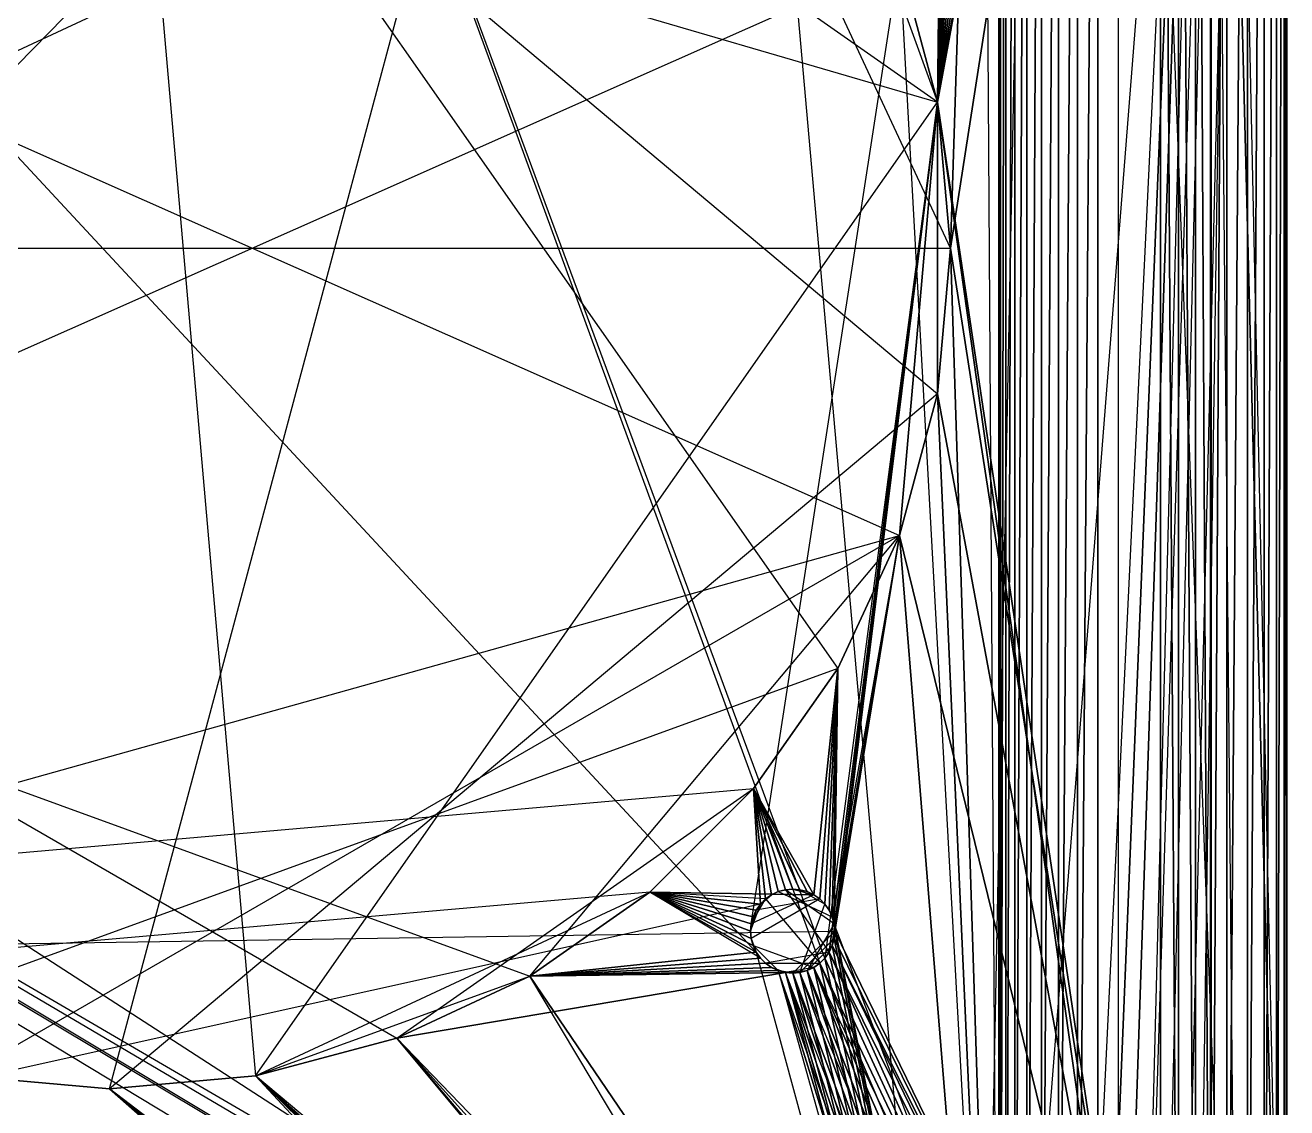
# Model space of a CAD drawing. Extents: x -139 to 143, y -92 to 96.
# Drawn here: x 72.9 to 143.4, y -46.5 to 14 of the extents above; entities that cross this region are included whole.
import ezdxf

# ---------------------------------------------------------------- set-up
doc = ezdxf.new("R2010")
doc.units = 0
doc.layers.get('0').update_dxf_attribs({"linetype": 'CONTINUOUS'})

msp = doc.modelspace()

# ---------------------------------------------------------------- linework, layer by layer
at = {"color": 7}
for points in [[(-129.233, 95.572, 5.052), (133.958, 95.572, 5.052), (140.655, -83.022, -0.587), (143.358, -83.022, -0.822), (140.655, -83.022, -0.822), (140.655, -83.022, -0.587), (143.358, -83.022, -0.822), (140.655, -83.022, -0.587), (143.358, -83.022, -0.587), (143.358, -83.022, -0.822), (-138.633, -83.022, -0.587)], [(-129.233, 95.572, -0.822), (133.958, -92.422, -0.822), (133.958, -89.72, -0.587), (133.958, -89.72, -0.822), (133.958, -92.422, -0.822), (133.958, -89.72, -0.587), (133.958, -92.422, -0.822), (133.958, -92.422, -0.587), (133.958, -89.72, -0.587), (133.958, 92.869, -0.822), (133.958, 95.572, -0.587), (133.958, 95.572, -0.822), (133.958, 92.869, -0.822), (133.958, 95.572, -0.587), (133.958, 92.869, -0.822), (133.958, 92.869, -0.587), (133.958, 95.572, -0.587), (133.958, 95.572, -0.587), (-129.233, 95.572, -0.822), (133.958, 95.572, -0.822), (133.958, 95.572, -0.587), (133.958, 95.572, -0.587), (-129.233, 95.572, -0.587)], [(-128.07, 92.768, -0.822), (143.358, -83.022, -0.587), (143.358, 86.172, -0.587)], [(-121.422, -88.192, 5.287), (126.147, -88.192, 5.052), (-121.422, -88.192, 5.287), (126.147, -88.192, 5.287), (126.147, -88.192, 5.052), (129.709, 91.342, -0.822), (-124.985, 91.342, -5.287), (129.709, 91.342, -5.287), (129.709, 91.342, -0.822), (-124.985, 91.342, -5.287), (129.709, 91.342, -0.822), (-124.985, 91.342, -0.822)], [(126.147, 91.342, 5.287), (127.261, -83.022, 5.287), (124.558, 1.575, 5.287), (127.261, 86.172, 5.287), (127.261, -83.022, 5.287), (85.721, -44.71, 5.287), (127.261, -83.022, 5.287), (126.147, -88.192, 5.287), (85.721, -44.71, 5.287), (123.844, 9.736, 5.287), (127.261, 86.172, 5.287), (124.558, 1.575, 5.287), (123.844, 9.736, 5.287), (121.724, 17.649, 5.287)], [(139.128, 81.923, -0.822), (143.358, -83.022, -0.822), (143.358, 86.172, -0.822), (143.358, -83.022, -0.822), (139.758, -79.674, -0.822), (140.251, -80.732, -0.822), (143.358, -83.022, -0.822), (139.128, -78.774, -0.822), (143.358, -83.022, -0.822), (139.128, 81.923, -0.822), (139.128, -78.774, -0.822), (143.358, -83.022, -0.822), (139.128, -78.774, -0.822), (139.758, -79.674, -0.822), (143.358, -83.022, -0.822), (-138.633, 86.172, -0.822)], [(-138.49, 84.54, 5.052), (143.215, -81.39, 5.052), (143.358, 86.172, 5.052), (143.358, -83.022, 5.052), (143.215, -81.39, 5.052), (143.215, -81.39, 5.052), (143.215, 84.54, 5.052)], [(127.261, 86.172, 5.287), (123.844, 9.736, 5.287), (121.724, 17.649, 5.287), (127.261, -83.022, 5.287), (123.844, -6.586, 5.287), (124.558, 1.575, 5.287), (127.261, -83.022, 5.287)], [(127.664, 83.881, 5.287), (127.362, -81.859, 5.287), (127.261, -83.022, 5.287), (127.362, 85.009, 5.287), (127.362, -81.859, 5.287), (127.261, -83.022, 5.287), (127.362, 85.009, 5.287), (127.261, -83.022, 5.287), (127.261, 86.172, 5.287)], [(138.263, -77.892, 5.287), (140.655, 86.172, 5.287)], [(139.128, 81.923, -0.822), (143.358, -83.022, -0.822), (140.251, -80.732, -0.822), (140.553, -81.859, -0.822), (143.358, -83.022, -0.822), (143.358, 86.172, -0.822)], [(143.358, 86.172, 5.052), (143.215, -81.39, 5.052), (142.791, -79.808, 5.052), (143.215, 84.54, 5.052), (143.215, -81.39, 5.052), (142.791, -79.808, 5.052), (142.791, -79.808, 5.052), (142.791, 82.957, 5.052)], [(143.358, 86.172, -0.822), (143.358, -83.022, -0.587), (143.358, -83.022, -0.587), (143.358, 86.172, -0.822), (143.358, -83.022, -0.822), (143.358, -83.022, -0.587), (143.358, 86.172, -0.587), (143.358, -83.022, -0.587), (143.358, 86.172, 5.052)], [(143.358, 86.172, 5.052), (143.358, -83.022, -0.587), (143.358, -83.022, 5.052), (143.358, 86.172, 5.052)], [(128.158, 82.823, 5.287), (127.664, -80.732, 5.287), (127.362, -81.859, 5.287), (127.664, 83.881, 5.287), (127.664, -80.732, 5.287), (127.362, -81.859, 5.287), (127.362, -81.859, 5.287), (127.362, 85.009, 5.287)], [(124.701, 84.54, -0.117), (123.844, 9.736, -0.117), (117.546, -38.122, -0.117), (133.958, -73.623, -0.117), (117.781, -37.786, -0.117), (117.546, -38.122, -0.117), (85.721, 47.859, -0.117)], [(121.724, 17.649, -0.117), (123.844, 9.736, -0.117), (124.701, 84.54, -0.117)], [(143.215, 84.54, 5.052), (142.791, -79.808, 5.052), (142.098, -78.323, 5.052), (142.791, 82.957, 5.052), (142.791, -79.808, 5.052), (142.098, -78.323, 5.052), (142.098, -78.323, 5.052), (142.098, 81.472, 5.052)], [(-135.527, 83.881, -0.587), (140.655, -83.022, -0.587)], [(-135.527, 83.881, 5.287), (143.358, -83.022, 5.052)], [(128.827, 81.867, 5.287), (128.158, -79.674, 5.287), (127.664, -80.732, 5.287), (128.158, 82.823, 5.287), (128.158, -79.674, 5.287), (127.664, -80.732, 5.287), (127.664, -80.732, 5.287), (127.664, 83.881, 5.287)], [(125.125, 82.957, -0.117), (123.844, 9.736, -0.117), (135.59, -73.766, -0.117), (117.781, -37.786, -0.117), (133.958, -73.623, -0.117), (135.59, -73.766, -0.117), (123.844, 9.736, -0.117), (125.125, 82.957, -0.117)], [(129.653, 81.042, 5.287), (128.827, -78.717, 5.287), (128.158, -79.674, 5.287), (128.827, 81.867, 5.287), (128.827, -78.717, 5.287), (128.158, -79.674, 5.287), (128.158, -79.674, 5.287), (128.158, 82.823, 5.287)], [(139.758, 82.823, -0.822), (143.358, -83.022, -0.822), (140.553, -81.859, -0.822), (140.655, -83.022, -0.822), (143.358, -83.022, -0.822), (139.128, 81.923, -0.822)], [(142.791, 82.957, 5.052), (142.098, -78.323, 5.052), (141.158, -76.98, 5.052), (142.098, 81.472, 5.052), (142.098, -78.323, 5.052), (141.158, -76.98, 5.052), (141.158, -76.98, 5.052), (141.158, 80.13, 5.052)], [(-124.985, -88.192, -5.287), (129.709, -88.192, -5.287), (139.128, -78.774, -5.287), (139.128, 81.923, -0.822)], [(130.609, 80.372, 5.287), (129.653, -77.892, 5.287), (128.827, -78.717, 5.287), (129.653, 81.042, 5.287), (129.653, -77.892, 5.287), (128.827, -78.717, 5.287), (128.827, -78.717, 5.287), (128.827, 81.867, 5.287)], [(138.263, 81.042, -5.287), (139.088, -78.717, -5.287), (139.088, 81.867, -5.287)], [(139.088, 81.867, -5.287), (139.128, -78.774, -5.287), (139.128, 81.923, -5.287)], [(139.088, 81.867, -5.287), (139.088, -78.717, -5.287), (139.128, -78.774, -5.287), (139.088, 81.867, -5.287)], [(139.128, 81.923, -5.287), (139.128, -78.774, -5.287), (139.128, 81.923, -0.822), (139.128, -78.774, -5.287), (139.128, -78.774, -0.822), (139.128, 81.923, -0.822), (139.128, -75.211, 5.052), (139.128, 78.361, 5.287)], [(125.817, 81.472, -0.117), (123.844, 9.736, -0.117), (117.781, -37.786, -0.117), (135.59, -73.766, -0.117), (117.954, -37.415, -0.117), (117.781, -37.786, -0.117), (123.844, 9.736, -0.117), (125.817, 81.472, -0.117)], [(142.098, 81.472, 5.052), (141.158, -76.98, 5.052), (140, -75.822, 5.052), (141.158, 80.13, 5.052), (141.158, -76.98, 5.052), (140, -75.822, 5.052), (140, -75.822, 5.052), (140, 78.971, 5.052)], [(136.308, 79.906, -5.287), (137.306, -77.222, -5.287), (136.308, 79.906, -5.287), (136.308, -76.757, -5.287), (137.306, -77.222, -5.287), (-132.582, 80.372, -5.287)], [(131.667, 79.879, 5.287), (130.609, -77.222, 5.287), (129.653, -77.892, 5.287), (130.609, 80.372, 5.287), (130.609, -77.222, 5.287), (129.653, -77.892, 5.287), (129.653, -77.892, 5.287), (129.653, 81.042, 5.287)], [(132.795, 79.576, 5.287), (131.667, -76.729, 5.287), (130.609, -77.222, 5.287), (131.667, 79.879, 5.287), (131.667, -76.729, 5.287), (130.609, -77.222, 5.287), (130.609, -77.222, 5.287), (130.609, 80.372, 5.287)], [(136.308, 79.906, -5.287), (137.306, -77.222, -5.287), (137.306, 80.372, -5.287)], [(137.306, 80.372, -5.287), (138.263, -77.892, -5.287), (138.263, 81.042, -5.287)], [(137.306, 80.372, -5.287), (137.306, -77.222, -5.287), (138.263, -77.892, -5.287), (137.306, 80.372, -5.287)], [(138.263, 81.042, -5.287), (138.263, -77.892, -5.287), (139.088, -78.717, -5.287), (138.263, 81.042, -5.287)], [(136.308, 77.107, -0.587), (136.308, -76.757, -5.287), (136.308, -73.958, -0.587), (136.308, -76.757, -0.587), (136.308, -76.757, -5.287), (136.308, -73.958, -0.587), (136.308, -76.757, -5.287), (136.308, 79.906, -5.287), (136.308, -73.958, -0.587), (-108.12, 1.983, -0.117)], [(126.757, 80.13, -0.117), (123.844, 9.736, -0.117), (136.308, -73.958, -0.117), (117.954, -37.415, -0.117), (135.59, -73.766, -0.117), (136.308, -73.958, -0.117), (123.844, 9.736, -0.117), (126.757, 80.13, -0.117)], [(139.128, 78.361, 5.287), (131.667, -76.729, 5.287), (132.795, 79.576, 5.287), (132.795, -76.427, 5.287), (131.667, -76.729, 5.287), (131.667, -76.729, 5.287), (131.667, 79.879, 5.287)], [(141.158, 80.13, 5.287), (137.306, -77.222, 5.287), (139.128, -75.211, 5.287), (138.263, -77.892, 5.287), (137.306, -77.222, 5.287), (136.248, -76.729, 5.287), (139.128, -75.211, 5.287), (137.306, -77.222, 5.287), (136.248, -76.729, 5.287), (140, 78.971, 5.287)], [(136.308, 77.107, -0.587), (136.308, -73.958, -0.587), (136.308, 77.107, -0.587), (136.308, -73.958, -0.117), (136.308, -73.958, -0.587), (136.308, 77.107, -0.587), (136.308, -73.958, -0.587), (136.308, 79.906, -5.287)], [(141.158, 80.13, 5.052), (140, -75.822, 5.052), (139.128, -75.211, 5.052), (140, 78.971, 5.052), (140, -75.822, 5.052), (139.128, -75.211, 5.052), (140, 78.971, 5.052), (139.128, -75.211, 5.052), (139.128, 78.361, 5.052)], [(140, 78.971, 5.052), (126.757, -89.064, 5.052), (-121.422, -88.192, 5.052), (126.147, -88.192, 5.052), (126.757, -89.064, 5.052), (-122.033, -89.064, 5.052), (126.757, -89.064, 5.052), (127.916, -90.223, 5.052), (-122.033, -89.064, 5.052)], [(127.916, 78.971, -0.117), (123.844, 9.736, -0.117), (117.954, -37.415, -0.117), (136.308, -73.958, -0.117), (118.06, -37.019, -0.117), (117.954, -37.415, -0.117), (123.844, 9.736, -0.117), (127.916, 78.971, -0.117)], [(139.128, 78.361, 5.287), (132.795, -76.427, 5.287), (132.795, 79.576, 5.287)], [(140, 78.971, 5.287), (135.121, -76.427, 5.287), (139.128, -75.211, 5.287), (136.248, -76.729, 5.287), (135.121, -76.427, 5.287), (139.128, 78.361, 5.287)], [(139.128, 78.361, 5.287), (132.795, -76.427, 5.287), (139.128, -75.211, 5.287), (133.958, -76.325, 5.287), (132.795, -76.427, 5.287), (139.128, 78.361, 5.287)], [(139.128, 78.361, 5.287), (139.128, -75.211, 5.287), (132.795, -76.427, 5.287), (139.128, 78.361, 5.287), (139.128, -75.211, 5.287), (139.128, 78.361, 5.287)], [(139.128, 78.361, 5.287), (133.958, -76.325, 5.287), (139.128, -75.211, 5.287), (135.121, -76.427, 5.287), (133.958, -76.325, 5.287), (139.128, 78.361, 5.287)], [(139.128, 78.361, 5.052), (139.128, -75.211, 5.052), (139.128, 78.361, 5.287), (139.128, -75.211, 5.052)], [(139.128, -75.211, 5.287), (139.128, 78.361, 5.287), (140.655, -83.022, 5.287)], [(-109.414, 77.858, -0.117), (123.844, 9.736, -0.117), (136.308, 77.107, -0.117)], [(129.258, 78.032, -0.117), (123.844, 9.736, -0.117), (118.06, -37.019, -0.117), (136.308, -73.958, -0.117), (118.096, -36.611, -0.117), (118.06, -37.019, -0.117), (123.844, 9.736, -0.117), (129.258, 78.032, -0.117)], [(-7.002, -69.331, -0.117), (136.308, 77.107, -0.117), (123.844, 9.736, -0.117), (124.558, 1.575, -0.117), (136.308, 77.107, -0.117)], [(130.743, 77.339, -0.117), (123.844, 9.736, -0.117), (118.096, -36.611, -0.117), (136.308, -73.958, -0.117), (121.724, -14.5, -0.117), (118.096, -36.611, -0.117), (123.844, 9.736, -0.117), (130.743, 77.339, -0.117)], [(132.326, 76.915, -0.117), (123.844, 9.736, -0.117), (121.724, -14.5, -0.117), (136.308, -73.958, -0.117), (123.844, -6.586, -0.117), (121.724, -14.5, -0.117), (123.844, 9.736, -0.117), (132.326, 76.915, -0.117)], [(135.59, 76.915, -0.117), (123.844, 9.736, -0.117), (136.308, 77.107, -0.117), (124.558, 1.575, -0.117), (136.308, -73.958, -0.117), (136.308, 77.107, -0.117), (123.844, 9.736, -0.117), (135.59, 76.915, -0.117)], [(136.308, 77.107, -0.117), (136.308, -73.958, -0.117), (136.308, 77.107, -0.587)], [(133.958, 76.772, -0.117), (123.844, 9.736, -0.117), (123.844, -6.586, -0.117), (136.308, -73.958, -0.117), (124.558, 1.575, -0.117), (123.844, -6.586, -0.117), (123.844, 9.736, -0.117), (133.958, 76.772, -0.117)], [(77.56, 48.573, -0.117), (85.721, -44.71, 5.287), (77.56, -45.424, -0.117), (85.721, -44.71, -0.117), (85.721, -44.71, 5.287), (77.56, -45.424, -0.117), (85.721, -44.71, 5.287), (77.56, -45.424, 5.287), (77.56, -45.424, -0.117), (101.059, 42.277, 5.287)], [(-2.338, 1.575, -9.4), (124.558, 1.575, 5.287), (123.844, 9.736, -0.117), (123.844, 9.736, 5.287), (124.558, 1.575, 5.287), (123.844, 9.736, -0.117), (124.558, 1.575, 5.287), (124.558, 1.575, -0.117), (123.844, 9.736, -0.117), (69.399, 47.859, 5.287)], [(69.399, 47.859, -0.117), (118.262, -21.924, 5.287), (121.724, -14.5, -0.117), (121.724, -14.5, 5.287), (118.262, -21.924, 5.287), (121.724, -14.5, -0.117), (118.262, -21.924, 5.287), (118.262, -21.924, -0.117), (121.724, -14.5, -0.117), (69.399, -44.71, 5.287)], [(85.721, 47.859, -0.117), (117.256, -38.412, -0.117), (133.958, -73.623, -0.117), (117.546, -38.122, -0.117), (117.256, -38.412, -0.117), (133.958, -73.623, -0.117), (117.256, -38.412, -0.117), (132.326, -73.766, -0.117)], [(113.563, 31.785, -0.117), (31.275, -6.586, -0.117), (30.561, 1.575, 5.287), (30.561, 1.575, -0.117), (31.275, -6.586, -0.117), (30.561, 1.575, 5.287), (31.275, -6.586, -0.117), (31.275, -6.586, 5.287), (30.561, 1.575, 5.287), (61.485, 45.739, 5.287)], [(61.485, 45.739, -0.117), (123.844, -6.586, 5.287), (124.558, 1.575, -0.117), (124.558, 1.575, 5.287), (123.844, -6.586, 5.287), (124.558, 1.575, -0.117), (123.844, -6.586, 5.287), (123.844, -6.586, -0.117), (124.558, 1.575, -0.117), (107.77, 37.578, 5.287)], [(41.409, -37.786, -0.117), (118.096, -36.611, 5.287), (118.06, -36.203, -0.117), (118.06, -36.203, 5.287), (118.096, -36.611, 5.287), (118.06, -36.203, -0.117), (118.096, -36.611, 5.287), (118.096, -36.611, -0.117), (118.06, -36.203, -0.117), (115.338, -34.297, 5.287), (115.746, -34.262, -0.117), (115.338, -34.297, -0.117), (115.338, -34.297, 5.287), (115.746, -34.262, -0.117), (115.338, -34.297, 5.287), (115.746, -34.262, 5.287), (115.746, -34.262, -0.117), (116.921, -34.576, 5.287), (117.256, -34.811, -0.117), (116.921, -34.576, -0.117), (116.921, -34.576, 5.287), (117.256, -34.811, -0.117), (116.921, -34.576, 5.287), (117.256, -34.811, 5.287), (117.256, -34.811, -0.117), (113.711, -35.436, -0.117), (113.946, -35.101, 5.287), (113.946, -35.101, -0.117), (113.711, -35.436, -0.117), (113.946, -35.101, 5.287), (113.711, -35.436, -0.117), (113.711, -35.436, 5.287), (113.946, -35.101, 5.287), (114.571, -34.576, 5.287), (114.942, -34.403, -0.117), (114.571, -34.576, -0.117), (114.571, -34.576, 5.287), (114.942, -34.403, -0.117), (114.571, -34.576, 5.287), (114.942, -34.403, 5.287), (114.942, -34.403, -0.117), (117.954, -35.808, 5.287), (117.781, -35.436, -0.117), (117.781, -35.436, 5.287), (117.954, -35.808, 5.287), (117.781, -35.436, -0.117), (117.954, -35.808, 5.287), (117.954, -35.808, -0.117), (117.781, -35.436, -0.117), (118.06, -36.203, 5.287), (117.954, -35.808, -0.117), (117.954, -35.808, 5.287), (118.06, -36.203, 5.287), (117.954, -35.808, -0.117), (118.06, -36.203, 5.287), (118.06, -36.203, -0.117), (117.954, -35.808, -0.117), (117.781, -35.436, 5.287), (117.546, -35.101, -0.117), (117.546, -35.101, 5.287), (117.781, -35.436, 5.287), (117.546, -35.101, -0.117), (117.781, -35.436, 5.287), (117.781, -35.436, -0.117), (117.546, -35.101, -0.117), (116.154, -34.297, 5.287), (116.55, -34.403, -0.117), (116.154, -34.297, -0.117), (116.154, -34.297, 5.287), (116.55, -34.403, -0.117), (116.154, -34.297, 5.287), (116.55, -34.403, 5.287), (116.55, -34.403, -0.117), (115.746, -34.262, 5.287), (116.154, -34.297, -0.117), (115.746, -34.262, -0.117), (115.746, -34.262, 5.287), (116.154, -34.297, -0.117), (115.746, -34.262, 5.287), (116.154, -34.297, 5.287), (116.154, -34.297, -0.117), (116.55, -34.403, 5.287), (116.921, -34.576, -0.117), (116.55, -34.403, -0.117), (116.55, -34.403, 5.287), (116.921, -34.576, -0.117), (116.55, -34.403, 5.287), (116.921, -34.576, 5.287), (116.921, -34.576, -0.117), (113.432, -36.203, -0.117), (113.538, -35.808, 5.287), (113.538, -35.808, -0.117), (113.432, -36.203, -0.117), (113.538, -35.808, 5.287), (113.432, -36.203, -0.117), (113.432, -36.203, 5.287), (113.538, -35.808, 5.287), (113.538, -35.808, -0.117), (113.711, -35.436, 5.287), (113.711, -35.436, -0.117), (113.538, -35.808, -0.117), (113.711, -35.436, 5.287), (113.538, -35.808, -0.117), (113.538, -35.808, 5.287), (113.711, -35.436, 5.287), (113.396, -36.611, -0.117), (113.432, -36.203, 5.287), (113.432, -36.203, -0.117), (113.396, -36.611, -0.117), (113.432, -36.203, 5.287), (113.396, -36.611, -0.117), (113.396, -36.611, 5.287), (113.432, -36.203, 5.287), (114.235, -34.811, 5.287), (114.571, -34.576, -0.117), (114.235, -34.811, -0.117), (114.235, -34.811, 5.287), (114.571, -34.576, -0.117), (114.235, -34.811, 5.287), (114.571, -34.576, 5.287), (114.571, -34.576, -0.117), (114.942, -34.403, 5.287), (115.338, -34.297, -0.117), (114.942, -34.403, -0.117), (114.942, -34.403, 5.287), (115.338, -34.297, -0.117), (114.942, -34.403, 5.287), (115.338, -34.297, 5.287), (115.338, -34.297, -0.117), (117.781, -37.786, 5.287), (117.954, -37.415, -0.117), (117.954, -37.415, 5.287), (117.781, -37.786, 5.287), (117.954, -37.415, -0.117), (117.781, -37.786, 5.287), (117.781, -37.786, -0.117), (117.954, -37.415, -0.117), (118.06, -37.019, 5.287), (118.096, -36.611, -0.117), (118.096, -36.611, 5.287), (118.06, -37.019, 5.287), (118.096, -36.611, -0.117), (118.06, -37.019, 5.287), (118.06, -37.019, -0.117), (118.096, -36.611, -0.117), (115.746, -38.961, 5.287), (115.338, -38.926, -0.117), (115.746, -38.961, -0.117), (115.746, -38.961, 5.287), (115.338, -38.926, -0.117), (115.746, -38.961, 5.287), (115.338, -38.926, 5.287), (115.338, -38.926, -0.117), (116.55, -38.82, 5.287), (116.154, -38.926, -0.117), (116.55, -38.82, -0.117), (116.55, -38.82, 5.287), (116.154, -38.926, -0.117), (116.55, -38.82, 5.287), (116.154, -38.926, 5.287), (116.154, -38.926, -0.117), (117.546, -35.101, 5.287), (117.256, -34.811, -0.117), (117.256, -34.811, 5.287), (117.546, -35.101, 5.287), (117.256, -34.811, -0.117), (117.546, -35.101, 5.287), (117.546, -35.101, -0.117), (117.256, -34.811, -0.117), (113.432, -37.019, -0.117), (113.396, -36.611, 5.287), (113.396, -36.611, -0.117), (113.432, -37.019, -0.117), (113.396, -36.611, 5.287), (113.432, -37.019, -0.117), (113.432, -37.019, 5.287), (113.396, -36.611, 5.287), (113.946, -35.101, -0.117), (114.235, -34.811, 5.287), (114.235, -34.811, -0.117), (113.946, -35.101, -0.117), (114.235, -34.811, 5.287), (113.946, -35.101, -0.117), (113.946, -35.101, 5.287), (114.235, -34.811, 5.287), (117.256, -38.412, 5.287), (116.921, -38.647, -0.117), (117.256, -38.412, -0.117), (117.256, -38.412, 5.287), (116.921, -38.647, -0.117), (117.256, -38.412, 5.287), (116.921, -38.647, 5.287), (116.921, -38.647, -0.117), (115.338, -38.926, 5.287), (114.942, -38.82, -0.117), (115.338, -38.926, -0.117), (115.338, -38.926, 5.287), (114.942, -38.82, -0.117), (115.338, -38.926, 5.287), (114.942, -38.82, 5.287), (114.942, -38.82, -0.117), (113.538, -37.415, -0.117), (113.432, -37.019, 5.287), (113.432, -37.019, -0.117), (113.538, -37.415, -0.117), (113.432, -37.019, 5.287), (113.538, -37.415, -0.117), (113.538, -37.415, 5.287), (113.432, -37.019, 5.287), (113.711, -37.786, -0.117), (113.538, -37.415, 5.287), (113.538, -37.415, -0.117), (113.711, -37.786, -0.117), (113.538, -37.415, 5.287), (113.711, -37.786, -0.117), (113.711, -37.786, 5.287), (113.538, -37.415, 5.287), (116.921, -38.647, 5.287), (116.55, -38.82, -0.117), (116.921, -38.647, -0.117), (116.921, -38.647, 5.287), (116.55, -38.82, -0.117), (116.921, -38.647, 5.287), (116.55, -38.82, 5.287), (116.55, -38.82, -0.117), (117.954, -37.415, 5.287), (118.06, -37.019, -0.117), (118.06, -37.019, 5.287), (117.954, -37.415, 5.287), (118.06, -37.019, -0.117), (117.954, -37.415, 5.287), (117.954, -37.415, -0.117), (118.06, -37.019, -0.117), (116.154, -38.926, 5.287), (115.746, -38.961, -0.117), (116.154, -38.926, -0.117), (116.154, -38.926, 5.287), (115.746, -38.961, -0.117), (116.154, -38.926, 5.287), (115.746, -38.961, 5.287), (115.746, -38.961, -0.117), (114.942, -38.82, 5.287), (114.571, -38.647, -0.117), (114.942, -38.82, -0.117), (114.942, -38.82, 5.287), (114.571, -38.647, -0.117), (114.942, -38.82, 5.287), (114.571, -38.647, 5.287), (114.571, -38.647, -0.117), (114.571, -38.647, 5.287), (114.235, -38.412, -0.117), (114.571, -38.647, -0.117), (114.571, -38.647, 5.287), (114.235, -38.412, -0.117), (114.571, -38.647, 5.287), (114.235, -38.412, 5.287), (114.235, -38.412, -0.117), (117.256, -38.412, 5.287), (117.546, -38.122, -0.117), (117.546, -38.122, 5.287), (117.256, -38.412, 5.287), (117.546, -38.122, -0.117), (117.256, -38.412, 5.287), (117.256, -38.412, -0.117), (117.546, -38.122, -0.117), (117.546, -38.122, 5.287), (117.781, -37.786, -0.117), (117.781, -37.786, 5.287), (117.546, -38.122, 5.287), (117.781, -37.786, -0.117), (117.546, -38.122, 5.287), (117.546, -38.122, -0.117), (117.781, -37.786, -0.117), (114.235, -38.412, -0.117), (113.946, -38.122, 5.287), (113.946, -38.122, -0.117), (114.235, -38.412, -0.117), (113.946, -38.122, 5.287), (114.235, -38.412, -0.117), (114.235, -38.412, 5.287), (113.946, -38.122, 5.287), (113.946, -38.122, -0.117), (113.711, -37.786, 5.287), (113.711, -37.786, -0.117), (113.946, -38.122, -0.117), (113.711, -37.786, 5.287), (113.946, -38.122, -0.117), (113.946, -38.122, 5.287), (113.711, -37.786, 5.287), (41.723, 39.761, 5.287)], [(113.946, 38.251, -0.117), (124.893, -85.372, -0.117), (-120.169, -85.372, -0.587), (124.893, -85.372, -0.587), (124.893, -85.372, -0.117), (-120.169, -85.372, -0.587), (124.893, -85.372, -0.117), (-120.169, -85.372, -0.117)], [(3.537, 37.999, -0.117), (121.724, -14.5, -0.117), (118.06, -36.203, -0.117), (118.096, -36.611, -0.117), (121.724, -14.5, -0.117), (118.262, -21.924, -0.117), (117.954, -35.808, -0.117), (118.06, -36.203, -0.117), (118.262, -21.924, -0.117), (118.262, -21.924, -0.117), (117.781, -35.436, -0.117), (117.954, -35.808, -0.117), (118.262, -21.924, -0.117), (118.262, -21.924, -0.117), (117.546, -35.101, -0.117), (117.781, -35.436, -0.117), (118.262, -21.924, -0.117), (118.262, -21.924, -0.117), (117.256, -34.811, -0.117), (117.546, -35.101, -0.117), (118.262, -21.924, -0.117), (118.262, -21.924, -0.117), (116.921, -34.576, -0.117), (117.256, -34.811, -0.117), (118.262, -21.924, -0.117), (113.563, -28.635, -0.117), (116.921, -34.576, -0.117), (118.262, -21.924, -0.117), (113.563, -28.635, -0.117), (116.921, -34.576, -0.117), (113.563, -28.635, -0.117), (116.55, -34.403, -0.117), (116.921, -34.576, -0.117), (116.55, -34.403, -0.117), (113.563, -28.635, -0.117), (116.154, -34.297, -0.117), (116.55, -34.403, -0.117), (116.154, -34.297, -0.117), (113.563, -28.635, -0.117), (115.746, -34.262, -0.117), (116.154, -34.297, -0.117), (115.746, -34.262, -0.117), (113.563, -28.635, -0.117), (115.338, -34.297, -0.117), (115.746, -34.262, -0.117), (115.338, -34.297, -0.117), (113.563, -28.635, -0.117), (114.942, -34.403, -0.117), (115.338, -34.297, -0.117), (114.942, -34.403, -0.117), (113.563, -28.635, -0.117), (114.571, -34.576, -0.117), (114.942, -34.403, -0.117), (114.571, -34.576, -0.117), (113.563, -28.635, -0.117), (114.235, -34.811, -0.117), (114.571, -34.576, -0.117), (114.235, -34.811, -0.117), (113.563, -28.635, -0.117), (113.946, -35.101, -0.117), (114.235, -34.811, -0.117), (107.77, -34.428, -0.117), (113.946, -35.101, -0.117), (113.563, -28.635, -0.117), (107.77, -34.428, -0.117), (113.946, -35.101, -0.117), (107.77, -34.428, -0.117), (113.711, -35.436, -0.117), (113.946, -35.101, -0.117), (113.711, -35.436, -0.117), (107.77, -34.428, -0.117), (113.538, -35.808, -0.117), (113.711, -35.436, -0.117), (113.538, -35.808, -0.117), (107.77, -34.428, -0.117), (113.432, -36.203, -0.117), (113.538, -35.808, -0.117), (113.432, -36.203, -0.117), (107.77, -34.428, -0.117), (113.396, -36.611, -0.117), (113.432, -36.203, -0.117), (121.724, 17.649, -0.117)], [(118.262, 25.074, -0.117), (123.844, 9.736, 5.287), (121.724, 17.649, -0.117)], [(3.537, -34.849, 5.287), (121.724, 17.649, 5.287)], [(121.724, 17.649, 5.287), (123.844, 9.736, 5.287), (121.724, 17.649, -0.117), (123.844, 9.736, 5.287), (123.844, 9.736, -0.117), (121.724, 17.649, -0.117)], [(31.275, -6.586, 5.287), (93.634, -42.589, 5.287), (85.721, -44.71, -0.117), (93.634, -42.589, -0.117), (93.634, -42.589, 5.287), (85.721, -44.71, -0.117), (93.634, -42.589, 5.287), (85.721, -44.71, 5.287), (85.721, -44.71, -0.117), (107.77, -34.428, 5.287), (101.059, -39.127, -0.117), (107.77, -34.428, -0.117), (107.77, -34.428, 5.287), (101.059, -39.127, -0.117), (107.77, -34.428, 5.287), (101.059, -39.127, 5.287), (101.059, -39.127, -0.117), (121.724, -14.5, 5.287), (123.844, -6.586, -0.117), (123.844, -6.586, 5.287), (121.724, -14.5, 5.287), (123.844, -6.586, -0.117), (121.724, -14.5, 5.287), (121.724, -14.5, -0.117), (123.844, -6.586, -0.117), (77.56, -45.424, 5.287), (69.399, -44.71, -0.117), (77.56, -45.424, -0.117), (77.56, -45.424, 5.287), (69.399, -44.71, -0.117), (77.56, -45.424, 5.287), (69.399, -44.71, 5.287)], [(127.261, -83.022, 5.287), (121.724, -14.5, 5.287), (123.844, -6.586, 5.287), (127.261, -83.022, 5.287)], [(-135.033, -86.371, 5.287), (121.724, -14.5, 5.287), (118.06, -36.203, 5.287), (118.262, -21.924, 5.287), (121.724, -14.5, 5.287), (117.954, -35.808, 5.287), (118.262, -21.924, 5.287), (118.06, -36.203, 5.287), (117.954, -35.808, 5.287), (117.781, -35.436, 5.287), (118.262, -21.924, 5.287), (117.954, -35.808, 5.287), (117.781, -35.436, 5.287), (117.546, -35.101, 5.287), (118.262, -21.924, 5.287), (117.781, -35.436, 5.287), (117.546, -35.101, 5.287), (117.256, -34.811, 5.287), (118.262, -21.924, 5.287), (117.546, -35.101, 5.287), (117.256, -34.811, 5.287), (116.921, -34.576, 5.287), (118.262, -21.924, 5.287), (117.256, -34.811, 5.287), (116.921, -34.576, 5.287), (113.563, -28.635, 5.287), (116.921, -34.576, 5.287), (116.55, -34.403, 5.287), (113.563, -28.635, 5.287), (113.563, -28.635, 5.287), (116.55, -34.403, 5.287), (116.154, -34.297, 5.287), (113.563, -28.635, 5.287), (113.563, -28.635, 5.287), (116.154, -34.297, 5.287), (115.746, -34.262, 5.287), (113.563, -28.635, 5.287), (113.563, -28.635, 5.287), (115.746, -34.262, 5.287), (115.338, -34.297, 5.287), (113.563, -28.635, 5.287), (113.563, -28.635, 5.287), (115.338, -34.297, 5.287), (114.942, -34.403, 5.287), (113.563, -28.635, 5.287), (113.563, -28.635, 5.287), (114.942, -34.403, 5.287), (114.571, -34.576, 5.287), (113.563, -28.635, 5.287), (113.563, -28.635, 5.287), (114.571, -34.576, 5.287), (114.235, -34.811, 5.287), (113.563, -28.635, 5.287), (113.563, -28.635, 5.287), (114.235, -34.811, 5.287), (113.946, -35.101, 5.287), (113.563, -28.635, 5.287), (107.77, -34.428, 5.287), (113.946, -35.101, 5.287), (113.711, -35.436, 5.287), (107.77, -34.428, 5.287), (116.921, -34.576, 5.287), (113.563, -28.635, 5.287), (118.262, -21.924, 5.287), (116.921, -34.576, 5.287), (107.77, -34.428, 5.287), (113.711, -35.436, 5.287), (113.538, -35.808, 5.287), (107.77, -34.428, 5.287), (107.77, -34.428, 5.287), (113.538, -35.808, 5.287), (113.432, -36.203, 5.287), (107.77, -34.428, 5.287), (107.77, -34.428, 5.287), (113.432, -36.203, 5.287), (113.396, -36.611, 5.287), (107.77, -34.428, 5.287), (113.946, -35.101, 5.287), (107.77, -34.428, 5.287), (113.563, -28.635, 5.287), (113.946, -35.101, 5.287), (-124.985, -88.192, -0.822)], [(33.396, -14.5, 5.287), (101.059, -39.127, 5.287), (93.634, -42.589, -0.117), (101.059, -39.127, -0.117), (101.059, -39.127, 5.287), (93.634, -42.589, -0.117), (101.059, -39.127, 5.287), (93.634, -42.589, 5.287), (93.634, -42.589, -0.117), (113.563, -28.635, 5.287), (107.77, -34.428, -0.117), (113.563, -28.635, -0.117), (113.563, -28.635, 5.287), (107.77, -34.428, -0.117), (113.563, -28.635, 5.287), (107.77, -34.428, 5.287), (107.77, -34.428, -0.117), (54.06, -39.127, 5.287)], [(132.326, -73.766, -0.117), (118.06, -36.203, -0.117), (121.724, -14.5, -0.117), (118.262, -21.924, -0.117), (118.06, -36.203, -0.117), (116.55, -38.82, -0.117), (130.743, -74.19, -0.117), (116.921, -38.647, -0.117), (116.55, -38.82, -0.117), (130.743, -74.19, -0.117), (116.55, -38.82, -0.117), (129.258, -74.882, -0.117)], [(127.261, -83.022, 5.287), (118.096, -36.611, 5.287), (121.724, -14.5, 5.287), (127.261, -83.022, 5.287), (118.06, -36.203, 5.287), (121.724, -14.5, 5.287), (118.096, -36.611, 5.287), (118.06, -36.203, 5.287), (127.261, -83.022, 5.287), (118.06, -37.019, 5.287), (118.096, -36.611, 5.287), (127.261, -83.022, 5.287)], [(47.35, -34.428, -0.117), (113.563, -28.635, 5.287), (118.262, -21.924, -0.117), (118.262, -21.924, 5.287), (113.563, -28.635, 5.287), (118.262, -21.924, -0.117), (113.563, -28.635, 5.287), (113.563, -28.635, -0.117), (118.262, -21.924, -0.117), (61.485, -42.589, 5.287)], [(127.261, -83.022, 5.287), (93.634, -42.589, 5.287), (115.338, -38.926, 5.287), (127.261, -83.022, 5.287), (101.059, -39.127, 5.287), (115.338, -38.926, 5.287), (93.634, -42.589, 5.287), (101.059, -39.127, 5.287), (115.338, -38.926, 5.287), (101.059, -39.127, 5.287), (114.942, -38.82, 5.287), (115.338, -38.926, 5.287), (114.571, -38.647, 5.287), (101.059, -39.127, 5.287), (114.235, -38.412, 5.287), (114.571, -38.647, 5.287), (114.235, -38.412, 5.287), (101.059, -39.127, 5.287), (113.946, -38.122, 5.287), (114.235, -38.412, 5.287), (113.946, -38.122, 5.287), (101.059, -39.127, 5.287), (113.711, -37.786, 5.287), (113.946, -38.122, 5.287), (107.77, -34.428, 5.287), (113.711, -37.786, 5.287), (101.059, -39.127, 5.287), (107.77, -34.428, 5.287), (113.432, -37.019, 5.287), (107.77, -34.428, 5.287), (113.396, -36.611, 5.287), (113.432, -37.019, 5.287), (113.711, -37.786, 5.287), (107.77, -34.428, 5.287), (113.538, -37.415, 5.287), (113.711, -37.786, 5.287), (113.538, -37.415, 5.287), (107.77, -34.428, 5.287), (113.432, -37.019, 5.287), (113.538, -37.415, 5.287), (114.942, -38.82, 5.287), (101.059, -39.127, 5.287), (114.571, -38.647, 5.287), (114.942, -38.82, 5.287), (127.261, -83.022, 5.287), (85.721, -44.71, 5.287), (93.634, -42.589, 5.287), (127.261, -83.022, 5.287)], [(125.817, -78.323, -0.117), (85.721, -44.71, -0.117), (125.125, -79.808, -0.117), (93.634, -42.589, -0.117), (85.721, -44.71, -0.117), (101.059, -39.127, -0.117), (114.942, -38.82, -0.117), (114.571, -38.647, -0.117), (101.059, -39.127, -0.117), (101.059, -39.127, -0.117), (114.571, -38.647, -0.117), (114.235, -38.412, -0.117), (101.059, -39.127, -0.117), (101.059, -39.127, -0.117), (114.235, -38.412, -0.117), (113.946, -38.122, -0.117), (101.059, -39.127, -0.117), (101.059, -39.127, -0.117), (113.946, -38.122, -0.117), (113.711, -37.786, -0.117), (101.059, -39.127, -0.117), (107.77, -34.428, -0.117), (113.711, -37.786, -0.117), (113.538, -37.415, -0.117), (107.77, -34.428, -0.117), (107.77, -34.428, -0.117), (113.538, -37.415, -0.117), (113.432, -37.019, -0.117), (107.77, -34.428, -0.117), (107.77, -34.428, -0.117), (113.432, -37.019, -0.117), (113.396, -36.611, -0.117), (107.77, -34.428, -0.117), (113.711, -37.786, -0.117), (107.77, -34.428, -0.117), (101.059, -39.127, -0.117), (113.711, -37.786, -0.117), (125.125, -79.808, -0.117), (85.721, -44.71, -0.117), (124.701, -81.39, -0.117)], [(127.261, -83.022, 5.287), (117.954, -37.415, 5.287), (118.06, -37.019, 5.287), (127.261, -83.022, 5.287)], [(127.261, -83.022, 5.287), (117.546, -38.122, 5.287), (117.781, -37.786, 5.287), (127.261, -83.022, 5.287)], [(127.261, -83.022, 5.287), (117.781, -37.786, 5.287), (117.954, -37.415, 5.287), (127.261, -83.022, 5.287)], [(127.261, -83.022, 5.287), (116.55, -38.82, 5.287), (116.921, -38.647, 5.287), (127.261, -83.022, 5.287)], [(127.261, -83.022, 5.287), (116.921, -38.647, 5.287), (117.256, -38.412, 5.287), (127.261, -83.022, 5.287)], [(133.958, -73.623, -0.117), (116.921, -38.647, -0.117), (132.326, -73.766, -0.117), (117.256, -38.412, -0.117), (116.921, -38.647, -0.117), (132.326, -73.766, -0.117), (116.921, -38.647, -0.117), (130.743, -74.19, -0.117)], [(127.261, -83.022, 5.287), (117.256, -38.412, 5.287), (117.546, -38.122, 5.287), (127.261, -83.022, 5.287)], [(127.916, -75.822, -0.117), (114.942, -38.82, -0.117), (126.757, -76.98, -0.117), (115.338, -38.926, -0.117), (114.942, -38.82, -0.117), (101.059, -39.127, -0.117), (126.757, -76.98, -0.117), (114.942, -38.82, -0.117), (101.059, -39.127, -0.117), (93.634, -42.589, -0.117), (126.757, -76.98, -0.117), (101.059, -39.127, -0.117), (93.634, -42.589, -0.117), (126.757, -76.98, -0.117), (93.634, -42.589, -0.117), (125.817, -78.323, -0.117)], [(127.261, -83.022, 5.287), (115.338, -38.926, 5.287), (115.746, -38.961, 5.287), (127.261, -83.022, 5.287)], [(129.258, -74.882, -0.117), (115.338, -38.926, -0.117), (127.916, -75.822, -0.117), (115.746, -38.961, -0.117), (115.338, -38.926, -0.117), (127.916, -75.822, -0.117), (115.338, -38.926, -0.117), (126.757, -76.98, -0.117)], [(130.743, -74.19, -0.117), (116.154, -38.926, -0.117), (129.258, -74.882, -0.117), (116.55, -38.82, -0.117), (116.154, -38.926, -0.117), (115.746, -38.961, -0.117), (129.258, -74.882, -0.117), (116.154, -38.926, -0.117), (115.746, -38.961, -0.117), (129.258, -74.882, -0.117), (115.746, -38.961, -0.117), (127.916, -75.822, -0.117)], [(127.261, -83.022, 5.287), (115.746, -38.961, 5.287), (116.154, -38.926, 5.287), (127.261, -83.022, 5.287)], [(127.261, -83.022, 5.287), (116.154, -38.926, 5.287), (116.55, -38.82, 5.287), (127.261, -83.022, 5.287)], [(125.817, -78.323, -0.117), (93.634, -42.589, -0.117), (125.125, -79.808, -0.117)], [(69.399, -44.71, 5.287), (77.56, -45.424, 5.287), (126.147, -88.192, 5.287)], [(124.893, -85.372, -0.117), (77.56, -45.424, -0.117), (69.399, -44.71, -0.117)], [(126.147, -88.192, 5.287), (77.56, -45.424, 5.287), (85.721, -44.71, 5.287), (126.147, -88.192, 5.287)], [(124.701, -81.39, -0.117), (77.56, -45.424, -0.117), (124.558, -83.022, -0.117), (85.721, -44.71, -0.117), (77.56, -45.424, -0.117), (124.558, -83.022, -0.117), (77.56, -45.424, -0.117), (124.701, -84.655, -0.117)], [(124.701, -81.39, -0.117), (85.721, -44.71, -0.117), (124.558, -83.022, -0.117)], [(124.701, -84.655, -0.117), (77.56, -45.424, -0.117), (124.893, -85.372, -0.117)]]:
    msp.add_polyline3d(points, dxfattribs=at)

doc.saveas('drawing.dxf')
